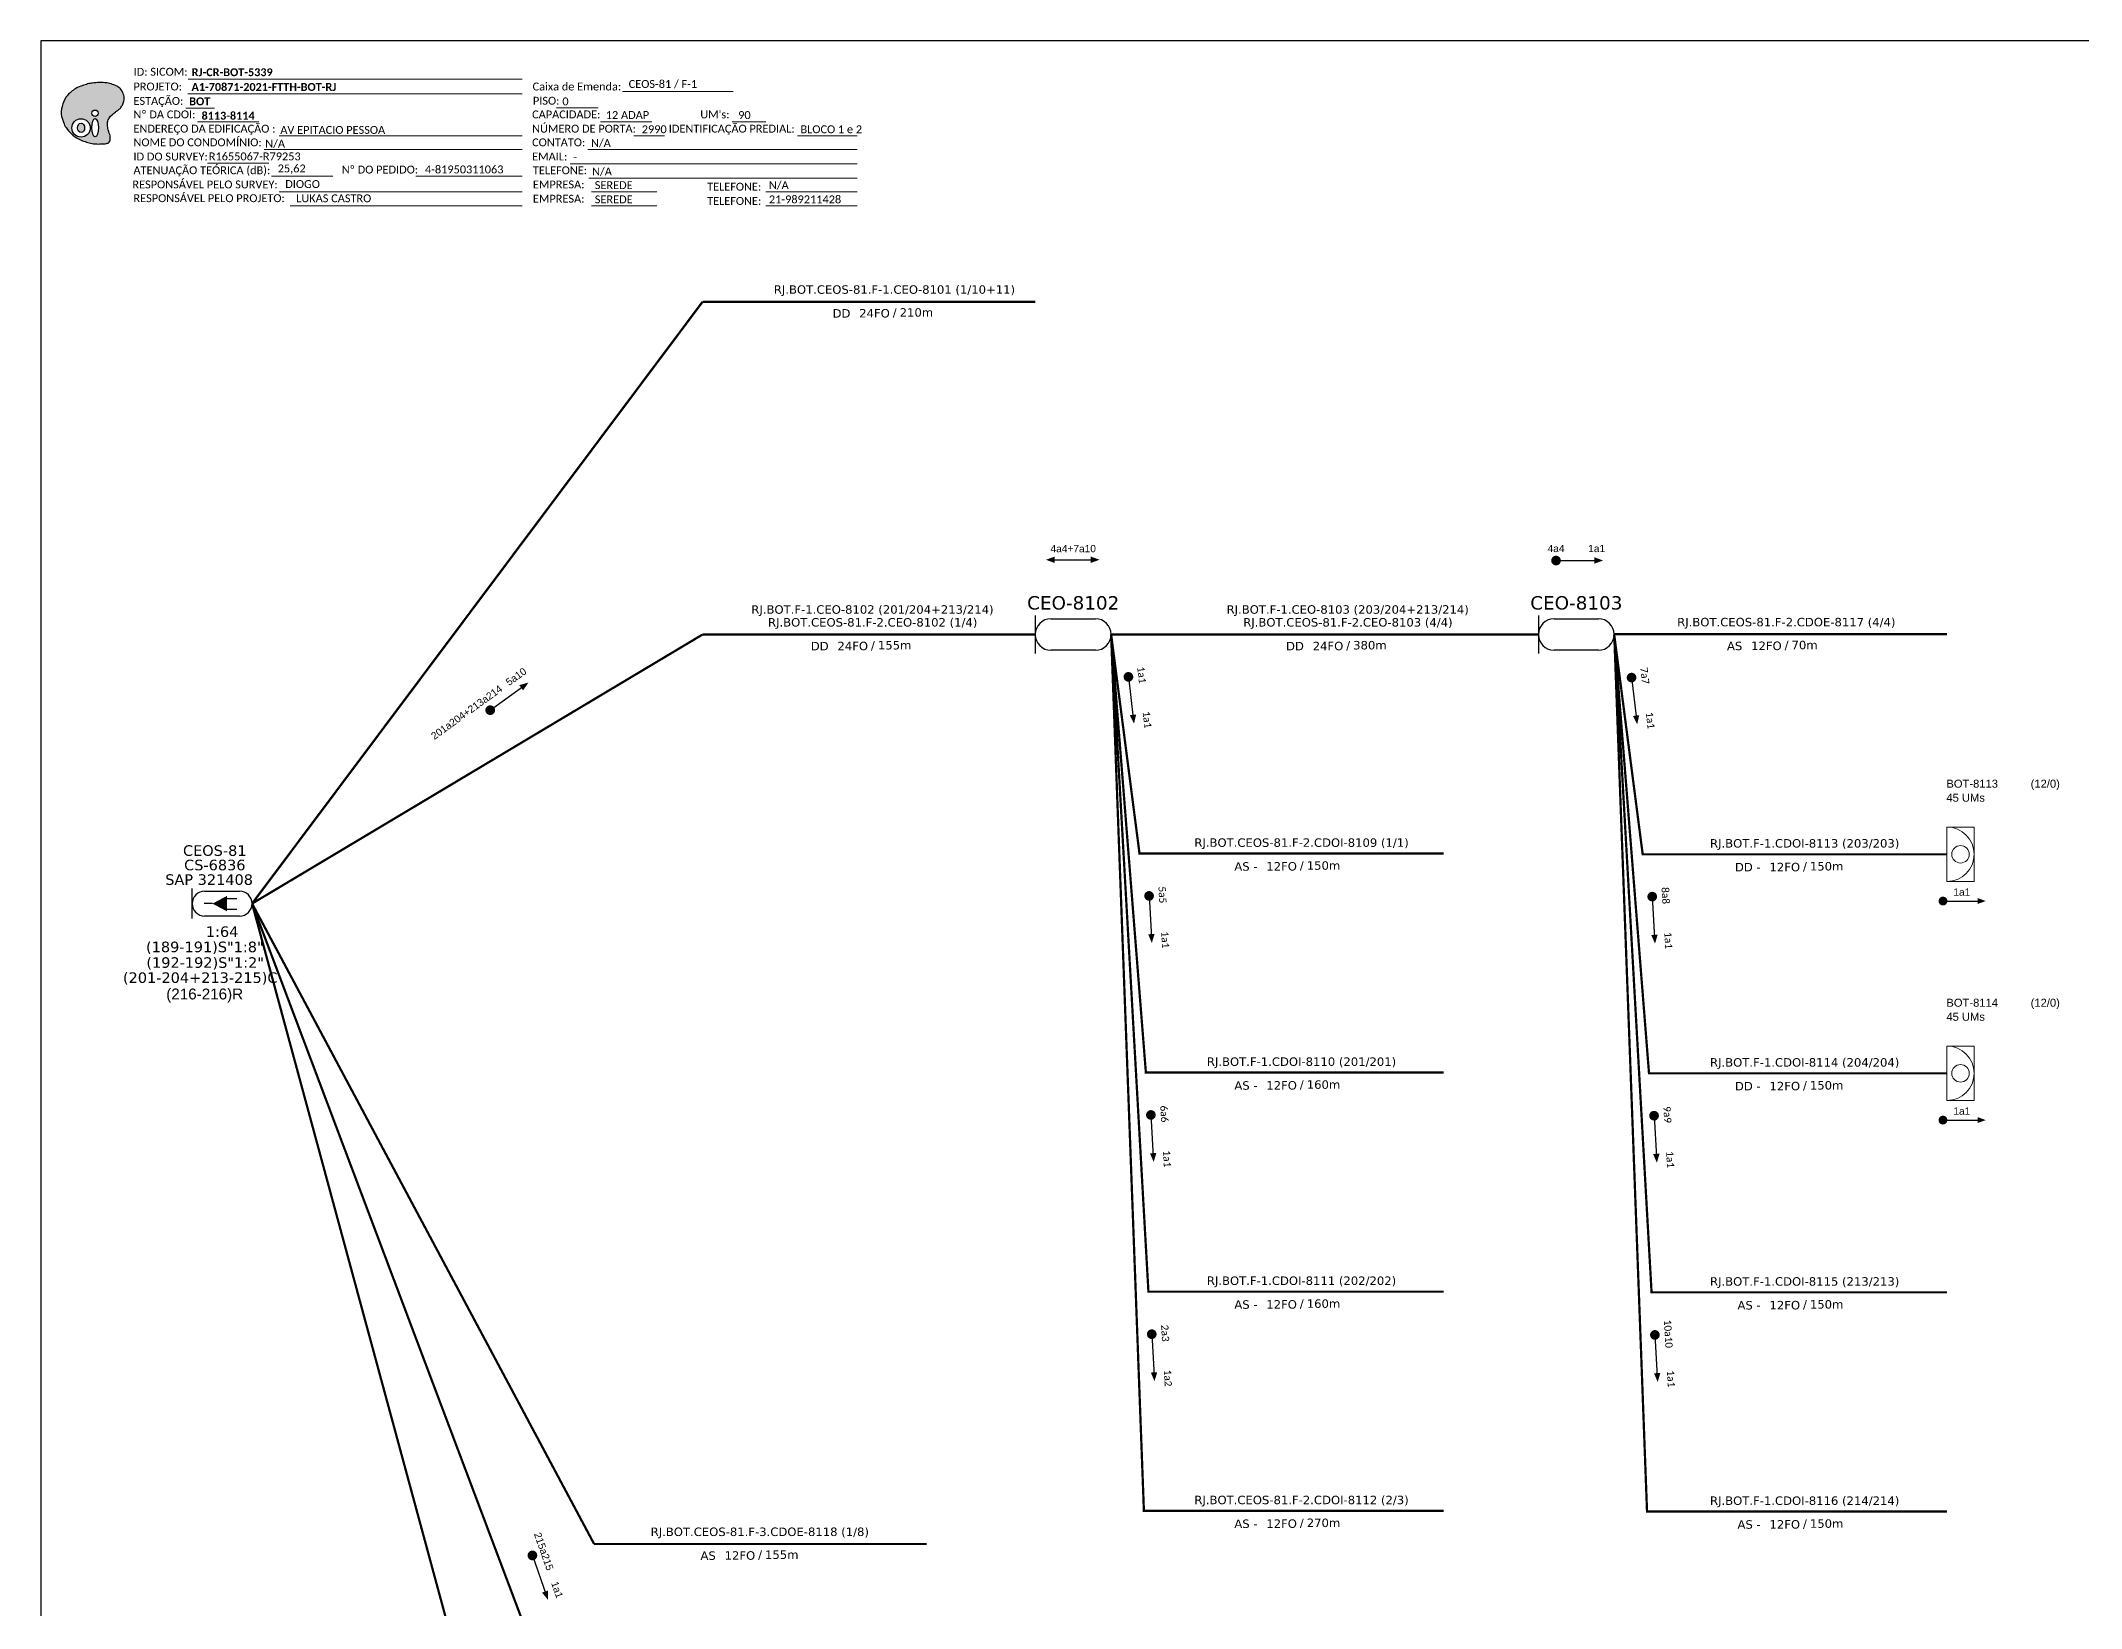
# Model space of a CAD drawing. Extents: x -89 to 1632, y 705 to 1299.
# Drawn here: x -89.3 to 374.7, y 942.5 to 1299 of the extents above; entities that cross this region are included whole.
import ezdxf
from ezdxf.enums import TextEntityAlignment as Align

# ---------------------------------------------------------------- set-up
doc = ezdxf.new("R2010")
doc.units = 0
for name, color, linetype, lineweight in [("20.0-LEGENDA DOS CDO'S", 1, 'Continuous', 0), ('20.1-CDO_INTERIOR', 1, 'Continuous', 0), ('40.1-ETIQUETAS', 1, 'Continuous', 20)]:
    doc.layers.add(name, color=color, linetype=linetype, lineweight=lineweight)
for name, color, linetype in [('20.4-CEOS', 1, 'Continuous'), ('20.5-CEO', 1, 'Continuous'), ('CAP a instalar', 1, 'Continuous'), ('SETA', 7, 'Continuous'), ('UNIFILAR', 7, 'Continuous')]:
    doc.layers.add(name, color=color, linetype=linetype)
doc.styles.add('ARIAL', font='arial.ttf')
doc.styles.add('siredit', font='verdana.ttf')
doc.styles.get("Standard").update_dxf_attribs({"font": 'arial.ttf'})
doc.styles.add('WMF-Calibri0', font='calibri.ttf')
doc.styles.add('WMF-Calibri1', font='calibrib.ttf')
doc.linetypes.add('FENCELINE1', pattern='A,0.25,-0.1,[133,ltypeshp.shx,S=0.1,R=0,X=-0.1,Y=0],-0.1,1', length=1.45)

# ---------------------------------------------------------------- blocks, each defined once
blk = doc.blocks.new('OI')
h = blk.add_hatch(color=40)
edge = h.paths.add_edge_path()
edge.add_spline(control_points=[(4.35, -0.67), (3.92, -0.99), (3.26, -1.5), (2.81, -2.59), (2.9, -3.5), (3.06, -4.27), (3.31, -4.85), (3.37, -5.39), (3.4, -5.88), (3.2, -6.4), (2.54, -6.61), (1.65, -6.63), (0.55, -6.67), (-0.56, -6.42), (-1.61, -6.14), (-2.77, -5.61), (-3.92, -4.77), (-4.89, -3.7), (-5.34, -2.65), (-5.6, -1.94), (-5.85, -0.96), (-5.71, 0.47), (-5.1, 2.02), (-4.14, 3.02), (-3.3, 3.61), (-2.37, 4.16), (-1.36, 4.44), (-0.56, 4.7), (0.79, 4.85), (2.24, 4.97), (3.79, 4.57), (4.67, 4.21), (5.44, 3.65), (5.76, 2.99), (6.03, 2.21), (6.01, 1.46), (5.72, 0.64), (5.31, 0.08), (4.88, -0.38), (4.51, -0.55), (4.35, -0.67)], knot_values=[0, 0, 0, 0, 1.60434, 2.417191, 3.427595, 4.282808, 4.776746, 5.304182, 5.888771, 6.258406, 6.858137, 7.79129, 8.986195, 10.124242, 11.187857, 12.242908, 13.953784, 15.414161, 16.515391, 17.349188, 17.675853, 19.552021, 21.515531, 22.568638, 23.63245, 24.621084, 25.782718, 26.745347, 27.142653, 29.870543, 31.004649, 31.921532, 32.709589, 33.801391, 34.042471, 35.192333, 35.971461, 36.628871, 37.254359, 37.836911, 37.836911, 37.836911, 37.836911], degree=3, periodic=0)
h.paths.add_polyline_path([(1.13, -0.87, -1), (-0.04, -0.87, -1)], flags=16)
edge = h.paths.add_edge_path(flags=16)
edge.add_ellipse((0.56, -3.59), major_axis=(-0.02, 1.71), ratio=0.361305, start_angle=0, end_angle=360)
h.paths.add_polyline_path([(-0.36, -3.62, -1), (-3.8, -3.62, -1)], flags=16)
edge = h.paths.add_edge_path(flags=0)
edge.add_ellipse((-2.08, -3.62), major_axis=(0, 0.885), ratio=0.758294, start_angle=0, end_angle=360)
at = {"color": 40}
for centre, radius in [((-2.08, -3.62), 1.72), ((0.54, -0.87), 0.587)]:
    blk.add_circle(centre, radius, dxfattribs=at)
blk.add_ellipse((-2.08, -3.62), major_axis=(0, 0.885), ratio=0.758294, start_param=-3.141592653589792, end_param=3.141592653589792, dxfattribs=at)
blk.add_ellipse((0.56, -3.59), major_axis=(-0.02, 1.71), ratio=0.361305, dxfattribs=at)
at = {"color": 40, "start_tangent": (-0.800898, -0.598801), "end_tangent": (-0.800898, -0.598801)}
blk.add_spline([(4.35, -0.67), (3.2, -1.78), (2.9, -2.54), (2.92, -3.55), (3.12, -4.38), (3.28, -4.85), (3.37, -5.37), (3.35, -5.95), (3.2, -6.29), (2.66, -6.55), (1.73, -6.63), (0.54, -6.62), (-0.58, -6.41), (-1.6, -6.11), (-2.56, -5.67), (-3.95, -4.67), (-4.89, -3.56), (-5.37, -2.56), (-5.64, -1.78), (-5.72, -1.46), (-5.63, 0.42), (-4.84, 2.22), (-4.13, 2.99), (-3.27, 3.62), (-2.4, 4.09), (-1.3, 4.47), (-0.37, 4.72), (0.02, 4.77), (2.75, 4.8), (3.85, 4.53), (4.69, 4.16), (5.31, 3.68), (5.85, 2.73), (5.93, 2.5), (5.94, 1.35), (5.67, 0.62), (5.29, 0.08), (4.84, -0.36), (4.35, -0.67)], degree=3, dxfattribs=at)
blk = doc.blocks.new('CARIMBO')
at = {"color": 7, "lineweight": 0}
for points in [[(35.66, -16.79), (111.64, -16.79)], [(134.48, -16.3), (159.61, -16.3)], [(35.15, -20.06), (41.7, -20.06)], [(37.81, -23.14), (51.75, -23.14)], [(119.43, -20.02), (128.92, -20.02)], [(129.48, -23.14), (141.1, -23.14)], [(159.42, -23.14), (167.09, -23.14)], [(56.38, -26.37), (111.64, -26.37)], [(137.07, -26.37), (144.01, -26.37)], [(174.24, -26.37), (187.8, -26.37)], [(52.97, -29.48), (111.64, -29.48)], [(126.6, -29.48), (187.83, -29.48)], [(40.13, -32.55), (54.07, -32.55)], [(54.67, -35.52), (68.61, -35.52)], [(122.56, -32.72), (187.83, -32.72)], [(126.84, -35.96), (187.83, -35.96)], [(56.38, -39.07), (111.64, -39.07)], [(127.45, -39.07), (142.25, -39.07)], [(167.06, -39.07), (187.83, -39.07)], [(58.87, -42.31), (111.64, -42.31)], [(127.45, -42.31), (142.25, -42.31)], [(167.06, -42.31), (187.83, -42.31)]]:
    blk.add_lwpolyline(points, dxfattribs=at)
at = {"color": 7, "xscale": 1.213923925163967, "yscale": 1.213923925163967, "zscale": 1.213923925163967, "rotation": 0.1532896023949059}
blk.add_blockref('OI', (13.86, -20.16), dxfattribs=at)
at = {"color": 7, "lineweight": 0, "style": 'WMF-Calibri0'}
for s, height, p in [('PROJETO:', 1.793, (23.26, -16.04)), ('ESTAÇÃO:', 1.793, (23.26, -19.32)), ('Caixa de Emenda:', 1.7927, (114.02, -16.04)), ('PISO:', 1.793, (114.09, -19.28)), ('Nº DA CDOI:', 1.7927, (23.26, -22.39)), ('CAPACIDADE:', 1.7927, (113.91, -22.39)), ("UM's:", 1.793, (152.15, -22.39)), ('ENDEREÇO DA EDIFICAÇÃO :', 1.7927, (23.26, -25.63)), ('NOME DO CONDOMÍNIO:', 1.7927, (23.26, -28.74)), ('CONTATO:', 1.793, (113.91, -28.74)), ('NÚMERO DE PORTA:', 1.7927, (113.91, -25.63)), ('IDENTIFICAÇÃO PREDIAL:', 1.7927, (144.99, -25.63)), ('ID DO SURVEY:', 1.7927, (23.26, -31.97)), ('EMAIL:', 1.793, (113.91, -31.97)), ('RESPONSÁVEL PELO SURVEY:', 1.7927, (23.02, -38.32)), ('ATENUAÇÃO TEÓRICA (dB):', 1.7927, (23.26, -35.09)), ('TELEFONE:', 1.793, (114.09, -35.09)), ('EMPRESA:', 1.793, (114.09, -38.32)), ('TELEFONE:', 1.793, (153.7, -38.83)), ('RESPONSÁVEL PELO PROJETO:', 1.7927, (23.26, -41.44)), ('EMPRESA:', 1.793, (114.09, -41.56)), ('TELEFONE:', 1.793, (153.7, -42.06))]:
    blk.add_text(s, height=height, dxfattribs=at).set_placement(p)
at = {"color": 7, "lineweight": 0, "flags": 8}
for tag, p, style in [('CEOS-XX', (135.87, -15.46), 'WMF-Calibri0'), ('EST', (35.94, -19.41), 'WMF-Calibri1'), ('PROJ', (36.46, -16.13), 'WMF-Calibri1'), ('PISO_PTR', (120.78, -19.42), 'WMF-Calibri0'), ('CAPAC.', (130.66, -22.52), 'WMF-Calibri0'), ("UC'S", (160.78, -22.54), 'WMF-Calibri0'), ('NOME_DO_COND.', (53.23, -29.02), 'WMF-Calibri0'), ('LOGRADOURO', (56.65, -25.91), 'WMF-Calibri0'), ('NOME_DO_CONTATO', (127.3, -28.89), 'WMF-Calibri0'), ('N°', (138.85, -25.77), 'WMF-Calibri0'), ('N°PREDIO', (174.94, -25.77), 'WMF-Calibri0'), ('_ID_', (40.39, -31.94), 'WMF-Calibri0'), ('EMAIL', (123.26, -32.12), 'WMF-Calibri0'), ('O_POTEN', (56.06, -34.68), 'WMF-Calibri0'), ('RES_SURVEY', (57.78, -38.23), 'WMF-Calibri0'), ('TELEFONE', (127.55, -35.36), 'WMF-Calibri0'), ('EMP_RESP_SURVEY', (128.16, -38.47), 'WMF-Calibri0'), ('CONT_RESP_SURVEY', (167.76, -38.47), 'WMF-Calibri0'), ('RES_PROJ', (60.27, -41.47), 'WMF-Calibri0'), ('EMP_RESP_PROJ', (128.16, -41.71), 'WMF-Calibri0'), ('CONT_RESP_PROJ', (167.76, -41.71), 'WMF-Calibri0')]:
    blk.add_attdef(tag, p, '', height=1.79, dxfattribs=dict(at, style=style))
at = {"color": 7, "lineweight": 0, "style": 'WMF-Calibri1', "flags": 8}
blk.add_attdef("N° CDO'S", text='', height=1.79, dxfattribs=at).set_placement((44.78, -22.68), align=Align.CENTER)
blk = doc.blocks.new('CEOS_RP_CT_DRT')
at = {"layer": '20.4-CEOS', "color": 0}
for p, q in [((-4.54, 1.19), (-1.19, 1.19)), ((-1.19, -1.19), (-4.54, -1.19))]:
    blk.add_line(p, q, dxfattribs=at)
for points in [[(-5.73, -1.43), (-5.73, 1.44)], [(-3.79, 0), (-4.59, 0)], [(-2.47, 0.48), (-1.45, 0.48)], [(-2.47, -0.52), (-1.45, -0.52)]]:
    blk.add_lwpolyline(points, dxfattribs=at)
blk.add_lwpolyline([(-3.79, 0, 0, 1.47, 0), (-2.41, 0, 1.47, 1.47, 0)], format="xyseb", dxfattribs=at)
for centre, start, end in [((-4.54, 0), 90, 270), ((-1.19, 0), 270, 90)]:
    blk.add_arc(centre, 1.19, start, end, dxfattribs=at)
at = {"layer": '20.4-CEOS', "color": 7, "style": 'siredit'}
for tag, p in [('Nº_DA_CEOS', (-2.86, 5.6)), ('LOCAL', (-2.86, 4.24)), ('SAP', (-2.86, 2.78)), ('RACIO_SPLITAGEM', (-2.86, -1.88)), ('FIBRAS_SPLITTER', (-2.86, -3.58)), ('FIBRAS_TOP_C', (-2.86, -5.08)), ('RESERVA_FINAIS', (-2.86, -6.39))]:
    blk.add_attdef(tag, text='', height=1.01, dxfattribs=at).set_placement(p, align=Align.TOP_CENTER)
blk = doc.blocks.new('ETIQUETA_RS5F')
at = {"layer": '40.1-ETIQUETAS', "color": 0, "style": 'siredit'}
blk.add_text('/', height=1.5, dxfattribs=at).set_placement((1.58, -1.95), align=Align.MIDDLE_RIGHT)
for tag, p in [('ETIQUETA_R_PRIMARIA', (1.21, 4.1)), ('ETIQUETA_R_SECUNDARIA', (1.21, 2.1)), ('F_ATIVAS/F_MORTAS', (1.14, -4.24))]:
    blk.add_attdef(tag, text='', height=1.5, dxfattribs=at).set_placement(p, align=Align.MIDDLE_CENTER)
for tag, p in [('TIPO_CABO', (-6.58, -2.12)), ('CAP_CABO', (0.4, -2.09))]:
    blk.add_attdef(tag, text='', height=1.5, dxfattribs=at).set_placement(p, align=Align.MIDDLE_RIGHT)
blk.add_attdef('METROS', text='', height=1.5, dxfattribs=at).set_placement((2.14, -1.95), align=Align.MIDDLE_LEFT)
for tag, p in [('FUSÃO_1', (0.85, -8.39)), ('FUSÃO_2', (0.85, -10.6)), ('FUSÃO_3', (0.85, -12.93)), ('FUSÃO_4', (0.85, -15.14)), ('FUSÃO_5', (0.85, -17.16))]:
    blk.add_attdef(tag, text='', height=1.5, dxfattribs=at).set_placement(p, align=Align.CENTER)
blk = doc.blocks.new('CDOI_INT')
at = {"layer": '20.1-CDO_INTERIOR', "color": 0, "lineweight": 18}
blk.add_lwpolyline([(4.25, -4.25), (4.25, 4.25), (0, 4.25), (0, -4.25)], close=True, dxfattribs=at)
blk.add_circle((2.12, 0), 1.36, dxfattribs=at)
blk.add_arc((0, 0), 4.25, 270, 90, dxfattribs=at)
at = {"layer": "20.0-LEGENDA DOS CDO'S", "color": 0, "style": 'ARIAL'}
for tag, p in [('CDO_N', (-0.08, 10.38)), ('SURVEY', (-0.08, 8.2)), ('SPLITER_1', (21.18, 10.38)), ('SPLITER_2', (21.19, 8.68)), ('SAP', (-0.08, 6.23)), ('1:XX', (5.94, -2.22)), ('UMS', (5.94, -4.24))]:
    blk.add_attdef(tag, p, '', height=1.36, dxfattribs=at)
blk.add_attdef('FIBRAS_UTILIZADAS', text='', height=1.36, dxfattribs=at).set_placement((15.34, 10.38), align=Align.CENTER)
blk = doc.blocks.new('SAN')
at = {"layer": 'SETA'}
blk.add_lwpolyline([(-2.58, 0), (6.02, 0)], dxfattribs=at)
for points in [[(-2.1, -0.66), (-3.93, 0), (-2.1, 0.67)], [(5.33, 0.68), (7.16, 0.01), (5.33, -0.65)]]:
    blk.add_solid(points, dxfattribs=at)

msp = doc.modelspace()

# ---------------------------------------------------------------- linework, layer by layer
msp.add_lwpolyline([(-89.32, 705.02), (749.25, 705.02), (749.25, 1299.02), (-89.32, 1299.02), (-89.32, 705.02)])
at = {"color": 7, "lineweight": 0}
for points in [[(-55.82, 1290.33), (20.16, 1290.33)], [(-4.01, 1268.26), (20.14, 1268.26)]]:
    msp.add_lwpolyline(points, dxfattribs=at)
for points, const_width in [([(254.69, 1180.81, 1), (255.79, 1180.81, 1)], 1.1), ([(157.93, 1154.9, 1), (158.06, 1153.81, 1)], 1.1), ([(272.34, 1154.73, 1), (272.47, 1153.64, 1)], 1.1), ([(12.43, 1146.46, 1), (13.32, 1147.1, 1)], 1.1), ([(162.67, 1105.08, 1), (162.73, 1103.99, 1)], 1.1), ([(277.08, 1104.92, 1), (277.14, 1103.82, 1)], 1.1), ([(342.72, 1103.36, 1), (343.72, 1103.36, 1)], 1), ([(342.72, 1103.36, 1), (343.72, 1103.36, 1)], 1), ([(163.08, 1055.26, 1), (163.14, 1054.17, 1)], 1.1), ([(277.49, 1055.1, 1), (277.56, 1054, 1)], 1.1), ([(342.72, 1053.54, 1), (343.72, 1053.54, 1)], 1), ([(342.72, 1053.54, 1), (343.72, 1053.54, 1)], 1), ([(163.27, 1005.4, 1), (163.34, 1004.3, 1)], 1.1), ([(277.69, 1005.23, 1), (277.75, 1004.14, 1)], 1.1), ([(22.29, 955.05, 1), (22.65, 954.01, 1)], 1.1)]:
    msp.add_lwpolyline(points, format="xyb", close=True, dxfattribs=dict(const_width=const_width))
at = {"layer": '20.5-CEO', "color": 7}
for p, q in [((140.41, 1167.58), (150.48, 1167.58)), ((150.48, 1160.4), (140.41, 1160.4))]:
    msp.add_line(p, q, dxfattribs=at)
at = {"layer": '20.5-CEO', "color": 5}
for p, q in [((254.81, 1167.58), (264.88, 1167.58)), ((264.88, 1160.4), (254.81, 1160.4))]:
    msp.add_line(p, q, dxfattribs=at)
at = {"layer": '20.5-CEO', "color": 7}
msp.add_lwpolyline([(136.82, 1168.32), (136.82, 1159.66)], dxfattribs=at)
at = {"layer": '20.5-CEO', "color": 5}
msp.add_lwpolyline([(251.22, 1168.32), (251.22, 1159.66)], dxfattribs=at)
at = {"layer": '20.5-CEO', "color": 7}
for centre, start, end in [((140.41, 1163.99), 90, 270), ((150.48, 1163.99), 270, 90)]:
    msp.add_arc(centre, 3.59, start, end, dxfattribs=at)
at = {"layer": '20.5-CEO', "color": 5}
for centre, start, end in [((254.81, 1163.99), 90, 270), ((264.88, 1163.99), 270, 90)]:
    msp.add_arc(centre, 3.59, start, end, dxfattribs=at)
at = {"layer": 'CAP a instalar', "color": 7, "linetype": 'FENCELINE1', "ltscale": 7, "const_width": 0.513}
for points in [[(61.17, 1239.67), (-41.27, 1102.79)], [(136.82, 1239.67), (61.17, 1239.67)], [(61.17, 1163.99), (-41.27, 1102.79)], [(136.82, 1163.99), (61.17, 1163.99)], [(229.71, 1014.53), (162.55, 1014.53), (154.06, 1164.05)], [(229.71, 1114.17), (160.52, 1114.17), (154.07, 1163.99)], [(229.71, 1064.35), (161.97, 1064.35), (154.07, 1163.99)], [(251.22, 1163.99), (154.07, 1163.99)], [(229.71, 964.67), (161.52, 964.67), (154.07, 1163.96)], [(344.11, 1164.04), (268.47, 1164.04), (268.47, 1164.04)], [(344.12, 1014.37), (276.96, 1014.37), (268.48, 1163.89)], [(344.12, 964.5), (275.93, 964.5), (268.48, 1163.8)], [(36.5, 957.14), (-41.27, 1102.79)], [(36.5, 896.42), (-41.27, 1102.79)], [(36.5, 815.96), (-41.27, 1102.79)], [(112.15, 957.14), (36.5, 957.14)]]:
    msp.add_lwpolyline(points, dxfattribs=at)
at = {"layer": 'CAP a instalar', "color": 1, "ltscale": 7, "const_width": 0.513}
for points in [[(344.12, 1114), (274.94, 1114), (268.48, 1163.82)], [(344.12, 1064.19), (276.38, 1064.19), (268.48, 1163.82)]]:
    msp.add_lwpolyline(points, dxfattribs=at)
at = {"layer": 'SETA'}
for points in [[(255.24, 1180.81), (264.7, 1180.81)], [(12.88, 1146.78), (20.55, 1152.31)], [(157.99, 1154.35), (159.11, 1144.96)], [(272.41, 1154.18), (273.52, 1144.79)], [(162.7, 1104.54), (163.24, 1095.09)], [(277.11, 1104.37), (277.65, 1094.93)], [(343.22, 1103.36), (351.81, 1103.36)], [(343.22, 1103.36), (351.81, 1103.36)], [(163.11, 1054.72), (163.66, 1045.27)], [(277.52, 1054.55), (278.07, 1045.11)], [(343.22, 1053.54), (351.81, 1053.54)], [(343.22, 1053.54), (351.81, 1053.54)], [(163.31, 1004.85), (163.85, 995.41)], [(277.72, 1004.68), (278.26, 995.24)], [(22.47, 954.53), (25.59, 945.6)]]:
    msp.add_lwpolyline(points, dxfattribs=at)
for points in [[(263.94, 1181.56), (265.95, 1180.83), (263.94, 1180.09)], [(19.49, 1152.47), (21.56, 1153.06), (20.35, 1151.28)], [(159.76, 1145.8), (159.27, 1143.71), (158.31, 1145.63)], [(274.17, 1145.64), (273.68, 1143.55), (272.72, 1145.46)], [(351.12, 1104.04), (352.95, 1103.37), (351.12, 1102.71)], [(351.12, 1104.04), (352.95, 1103.37), (351.12, 1102.71)], [(163.95, 1095.89), (163.33, 1093.84), (162.48, 1095.81)], [(278.36, 1095.73), (277.74, 1093.67), (276.89, 1095.64)], [(351.12, 1054.22), (352.95, 1053.55), (351.12, 1052.89)], [(351.12, 1054.22), (352.95, 1053.55), (351.12, 1052.89)], [(164.36, 1046.08), (163.74, 1044.02), (162.9, 1045.99)], [(278.77, 1045.91), (278.16, 1043.85), (277.31, 1045.82)], [(164.55, 996.21), (163.94, 994.16), (163.09, 996.13)], [(278.97, 996.04), (278.35, 993.99), (277.5, 995.96)], [(26.05, 946.56), (26.02, 944.42), (24.66, 946.08)]]:
    msp.add_solid(points, dxfattribs=at)

# ---------------------------------------------------------------- block references
ref = msp.add_blockref('CARIMBO', (-91.51, 1303.77))
ref.add_attrib('PROJ', 'A1-70871-2021-FTTH-BOT-RJ', (-55.05, 1287.63), dxfattribs={"color": 7, "lineweight": 0, "height": 1.7927, "style": 'WMF-Calibri1'})
ref.add_attrib('EST', 'BOT', (-55.57, 1284.35), dxfattribs={"color": 7, "lineweight": 0, "height": 1.793, "style": 'WMF-Calibri1'})
ref.add_attrib("N° CDO'S", '8113-8114', dxfattribs={"color": 7, "lineweight": 0, "height": 1.793, "style": 'WMF-Calibri1'}).set_placement((-46.73, 1281.09), align=Align.CENTER)
ref.add_attrib('LOGRADOURO', 'AV EPITACIO PESSOA', (-34.86, 1277.86), dxfattribs={"color": 7, "lineweight": 0, "height": 1.7927, "style": 'WMF-Calibri0'})
ref.add_attrib('NOME_DO_COND.', 'N/A', (-38.28, 1274.74), dxfattribs={"color": 7, "lineweight": 0, "height": 1.793, "style": 'WMF-Calibri0'})
ref.add_attrib('_ID_', 'R1655067-R79253', (-51.11, 1271.83), dxfattribs={"color": 7, "lineweight": 0, "height": 1.7927, "style": 'WMF-Calibri0'})
ref.add_attrib('O_POTEN', '25,62', (-35.45, 1269.09), dxfattribs={"color": 7, "lineweight": 0, "height": 1.793, "style": 'WMF-Calibri0'})
ref.add_attrib('RES_SURVEY', 'DIOGO', (-33.73, 1265.54), dxfattribs={"color": 7, "lineweight": 0, "height": 1.793, "style": 'WMF-Calibri0'})
ref.add_attrib('RES_PROJ', 'LUKAS CASTRO', (-31.24, 1262.3), dxfattribs={"color": 7, "lineweight": 0, "height": 1.7927, "style": 'WMF-Calibri0'})
ref.add_attrib('CEOS-XX', 'CEOS-81 / F-1', (44.36, 1288.31), dxfattribs={"color": 7, "lineweight": 0, "height": 1.7927, "style": 'WMF-Calibri0'})
ref.add_attrib('CAPAC.', '12 ADAP', (39.15, 1281.25), dxfattribs={"color": 7, "lineweight": 0, "height": 1.793, "style": 'WMF-Calibri0'})
ref.add_attrib("UC'S", '90', (69.27, 1281.23), dxfattribs={"color": 7, "lineweight": 0, "height": 1.793, "style": 'WMF-Calibri0'})
ref.add_attrib('PISO_PTR', '0', (29.28, 1284.34), dxfattribs={"color": 7, "lineweight": 0, "height": 1.79, "style": 'WMF-Calibri0'})
ref.add_attrib('N°', '2990', (47.34, 1278), dxfattribs={"color": 7, "lineweight": 0, "height": 1.793, "style": 'WMF-Calibri0'})
ref.add_attrib('N°PREDIO', 'BLOCO 1 e 2', (83.43, 1278), dxfattribs={"color": 7, "lineweight": 0, "height": 1.7927, "style": 'WMF-Calibri0'})
ref.add_attrib('NOME_DO_CONTATO', 'N/A', (35.79, 1274.88), dxfattribs={"color": 7, "lineweight": 0, "height": 1.793, "style": 'WMF-Calibri0'})
ref.add_attrib('EMAIL', '-', (31.75, 1271.65), dxfattribs={"color": 7, "lineweight": 0, "height": 1.79, "style": 'WMF-Calibri0'})
ref.add_attrib('TELEFONE', 'N/A', (36.04, 1268.41), dxfattribs={"color": 7, "lineweight": 0, "height": 1.793, "style": 'WMF-Calibri0'})
ref.add_attrib('EMP_RESP_SURVEY', 'SEREDE', (36.65, 1265.3), dxfattribs={"color": 7, "lineweight": 0, "height": 1.793, "style": 'WMF-Calibri0'})
ref.add_attrib('EMP_RESP_PROJ', 'SEREDE', (36.65, 1262.06), dxfattribs={"color": 7, "lineweight": 0, "height": 1.793, "style": 'WMF-Calibri0'})
ref.add_attrib('CONT_RESP_SURVEY', 'N/A', (76.25, 1265.3), dxfattribs={"color": 7, "lineweight": 0, "height": 1.793, "style": 'WMF-Calibri0'})
ref.add_attrib('CONT_RESP_PROJ', '21-989211428', (76.25, 1262.06), dxfattribs={"color": 7, "lineweight": 0, "height": 1.7927, "style": 'WMF-Calibri0'})
at = {"layer": '20.1-CDO_INTERIOR', "color": 1, "ltscale": 11}
ref = msp.add_blockref('CDOI_INT', (344.12, 1114), dxfattribs=dict(at, xscale=1.458499505982035, yscale=1.458499505982035, zscale=1.458499505982035))
ref.add_attrib('CDO_N', 'BOT-8113', (344, 1129.15), dxfattribs={"layer": "20.0-LEGENDA DOS CDO'S", "color": 0, "height": 1.82, "style": 'ARIAL'})
ref.add_attrib('FIBRAS_UTILIZADAS', '(12/0)', dxfattribs={"layer": "20.0-LEGENDA DOS CDO'S", "color": 0, "height": 1.82, "style": 'ARIAL'}).set_placement((366.49, 1129.15), align=Align.CENTER)
ref.add_attrib('SURVEY', '45 UMs', (344, 1125.96), dxfattribs={"layer": "20.0-LEGENDA DOS CDO'S", "color": 0, "height": 1.82, "style": 'ARIAL'})
ref = msp.add_blockref('CDOI_INT', (344.12, 1064.19), dxfattribs=dict(at, xscale=1.458499505982035, yscale=1.458499505982035, zscale=1.458499505982035))
ref.add_attrib('CDO_N', 'BOT-8114', (344, 1079.33), dxfattribs={"layer": "20.0-LEGENDA DOS CDO'S", "color": 0, "height": 1.82, "style": 'ARIAL'})
ref.add_attrib('FIBRAS_UTILIZADAS', '(12/0)', dxfattribs={"layer": "20.0-LEGENDA DOS CDO'S", "color": 0, "height": 1.82, "style": 'ARIAL'}).set_placement((366.49, 1079.33), align=Align.CENTER)
ref.add_attrib('SURVEY', '45 UMs', (344, 1076.14), dxfattribs={"layer": "20.0-LEGENDA DOS CDO'S", "color": 0, "height": 1.82, "style": 'ARIAL'})
at = {"layer": '20.4-CEOS', "color": 7}
ref = msp.add_blockref('CEOS_RP_CT_DRT', (-41.27, 1102.78), dxfattribs=dict(at, xscale=2.37783237695694, yscale=2.37783237695694, zscale=2.37783237695694))
ref.add_attrib('Nº_DA_CEOS', 'CEOS-81', dxfattribs={"color": 7, "height": 2.401, "style": 'siredit'}).set_placement((-49.76, 1116.05), align=Align.TOP_CENTER)
ref.add_attrib('LOCAL', 'CS-6836', dxfattribs={"color": 7, "height": 2.401, "style": 'siredit'}).set_placement((-49.75, 1112.77), align=Align.TOP_CENTER)
ref.add_attrib('SAP', 'SAP 321408', dxfattribs={"color": 7, "height": 2.401, "style": 'siredit'}).set_placement((-51.05, 1109.45), align=Align.TOP_CENTER)
ref.add_attrib('RACIO_SPLITAGEM', '1:64', dxfattribs={"color": 7, "height": 2.401, "style": 'siredit'}).set_placement((-48.08, 1097.61), align=Align.TOP_CENTER)
ref.add_attrib('FIBRAS_SPLITTER', '(189-191)S"1:8"', dxfattribs={"color": 7, "height": 2.4008, "style": 'siredit'}).set_placement((-52.02, 1094.14), align=Align.TOP_CENTER)
ref.add_attrib('FIBRAS_TOP_C', '(192-192)S"1:2"', dxfattribs={"color": 7, "height": 2.4008, "style": 'siredit'}).set_placement((-51.94, 1090.58), align=Align.TOP_CENTER)
ref.add_attrib('RESERVA_FINAIS', '(201-204+213-215)C', dxfattribs={"color": 7, "height": 2.4008, "style": 'siredit'}).set_placement((-53.07, 1087.15), align=Align.TOP_CENTER)
at = {"layer": '40.1-ETIQUETAS', "color": 7}
ref = msp.add_blockref('ETIQUETA_RS5F', (103.27, 1239.75), dxfattribs=dict(at, xscale=1.283039983498747, yscale=1.283039983498747, zscale=1.283039983498747))
ref.add_attrib('ETIQUETA_R_SECUNDARIA', 'RJ.BOT.CEOS-81.F-1.CEO-8101 (1/10+11)', dxfattribs={"color": 0, "height": 1.9246, "style": 'siredit'}).set_placement((104.79, 1242.45), align=Align.MIDDLE_CENTER)
ref.add_attrib('TIPO_CABO', 'DD', dxfattribs={"color": 0, "height": 1.925, "style": 'siredit'}).set_placement((94.79, 1237.03), align=Align.MIDDLE_RIGHT)
ref.add_attrib('CAP_CABO', '24FO', dxfattribs={"color": 0, "height": 1.925, "style": 'siredit'}).set_placement((103.74, 1237.06), align=Align.MIDDLE_RIGHT)
ref.add_attrib('METROS', '210m', dxfattribs={"color": 0, "height": 1.925, "style": 'siredit'}).set_placement((105.98, 1237.24), align=Align.MIDDLE_LEFT)
ref = msp.add_blockref('ETIQUETA_RS5F', (98.32, 1164.06), dxfattribs=dict(at, xscale=1.283039983498747, yscale=1.283039983498747, zscale=1.283039983498747))
ref.add_attrib('ETIQUETA_R_PRIMARIA', 'RJ.BOT.F-1.CEO-8102 (201/204+213/214)', dxfattribs={"color": 0, "height": 1.9246, "style": 'siredit'}).set_placement((99.79, 1169.68), align=Align.MIDDLE_CENTER)
ref.add_attrib('ETIQUETA_R_SECUNDARIA', 'RJ.BOT.CEOS-81.F-2.CEO-8102 (1/4)', dxfattribs={"color": 0, "height": 1.9246, "style": 'siredit'}).set_placement((99.84, 1166.76), align=Align.MIDDLE_CENTER)
ref.add_attrib('TIPO_CABO', 'DD', dxfattribs={"color": 0, "height": 1.925, "style": 'siredit'}).set_placement((89.83, 1161.35), align=Align.MIDDLE_RIGHT)
ref.add_attrib('CAP_CABO', '24FO', dxfattribs={"color": 0, "height": 1.925, "style": 'siredit'}).set_placement((98.79, 1161.38), align=Align.MIDDLE_RIGHT)
ref.add_attrib('METROS', '155m', dxfattribs={"color": 0, "height": 1.925, "style": 'siredit'}).set_placement((101.03, 1161.56), align=Align.MIDDLE_LEFT)
ref = msp.add_blockref('ETIQUETA_RS5F', (206.39, 1164.06), dxfattribs=dict(at, xscale=1.283039983498747, yscale=1.283039983498747, zscale=1.283039983498747))
ref.add_attrib('ETIQUETA_R_PRIMARIA', 'RJ.BOT.F-1.CEO-8103 (203/204+213/214)', dxfattribs={"color": 0, "height": 1.9246, "style": 'siredit'}).set_placement((207.86, 1169.68), align=Align.MIDDLE_CENTER)
ref.add_attrib('ETIQUETA_R_SECUNDARIA', 'RJ.BOT.CEOS-81.F-2.CEO-8103 (4/4)', dxfattribs={"color": 0, "height": 1.9246, "style": 'siredit'}).set_placement((207.91, 1166.76), align=Align.MIDDLE_CENTER)
ref.add_attrib('TIPO_CABO', 'DD', dxfattribs={"color": 0, "height": 1.925, "style": 'siredit'}).set_placement((197.9, 1161.35), align=Align.MIDDLE_RIGHT)
ref.add_attrib('CAP_CABO', '24FO', dxfattribs={"color": 0, "height": 1.925, "style": 'siredit'}).set_placement((206.86, 1161.38), align=Align.MIDDLE_RIGHT)
ref.add_attrib('METROS', '380m', dxfattribs={"color": 0, "height": 1.925, "style": 'siredit'}).set_placement((209.1, 1161.56), align=Align.MIDDLE_LEFT)
ref = msp.add_blockref('ETIQUETA_RS5F', (306.08, 1164.11), dxfattribs=dict(at, xscale=1.283039983498747, yscale=1.283039983498747, zscale=1.283039983498747))
ref.add_attrib('ETIQUETA_R_SECUNDARIA', 'RJ.BOT.CEOS-81.F-2.CDOE-8117 (4/4)', dxfattribs={"color": 0, "height": 1.9246, "style": 'siredit'}).set_placement((307.6, 1166.81), align=Align.MIDDLE_CENTER)
ref.add_attrib('TIPO_CABO', 'AS', dxfattribs={"color": 0, "height": 1.925, "style": 'siredit'}).set_placement((297.59, 1161.39), align=Align.MIDDLE_RIGHT)
ref.add_attrib('CAP_CABO', '12FO', dxfattribs={"color": 0, "height": 1.925, "style": 'siredit'}).set_placement((306.55, 1161.42), align=Align.MIDDLE_RIGHT)
ref.add_attrib('METROS', '70m', dxfattribs={"color": 0, "height": 1.925, "style": 'siredit'}).set_placement((308.79, 1161.6), align=Align.MIDDLE_LEFT)
ref = msp.add_blockref('ETIQUETA_RS5F', (195.84, 1113.96), dxfattribs=dict(at, xscale=1.283039983498747, yscale=1.283039983498747, zscale=1.283039983498747))
ref.add_attrib('ETIQUETA_R_SECUNDARIA', 'RJ.BOT.CEOS-81.F-2.CDOI-8109 (1/1)', dxfattribs={"color": 0, "height": 1.9246, "style": 'siredit'}).set_placement((197.36, 1116.66), align=Align.MIDDLE_CENTER)
ref.add_attrib('TIPO_CABO', 'AS -', dxfattribs={"color": 0, "height": 1.925, "style": 'siredit'}).set_placement((187.36, 1111.24), align=Align.MIDDLE_RIGHT)
ref.add_attrib('CAP_CABO', '12FO', dxfattribs={"color": 0, "height": 1.925, "style": 'siredit'}).set_placement((196.31, 1111.27), align=Align.MIDDLE_RIGHT)
ref.add_attrib('METROS', '150m', dxfattribs={"color": 0, "height": 1.925, "style": 'siredit'}).set_placement((198.55, 1111.45), align=Align.MIDDLE_LEFT)
at = {"layer": '40.1-ETIQUETAS', "color": 1}
ref = msp.add_blockref('ETIQUETA_RS5F', (310.26, 1113.79), dxfattribs=dict(at, xscale=1.283039983498747, yscale=1.283039983498747, zscale=1.283039983498747))
ref.add_attrib('ETIQUETA_R_SECUNDARIA', 'RJ.BOT.F-1.CDOI-8113 (203/203)', dxfattribs={"color": 0, "height": 1.9246, "style": 'siredit'}).set_placement((311.77, 1116.49), align=Align.MIDDLE_CENTER)
ref.add_attrib('TIPO_CABO', 'DD -', dxfattribs={"color": 0, "height": 1.925, "style": 'siredit'}).set_placement((301.77, 1111.08), align=Align.MIDDLE_RIGHT)
ref.add_attrib('CAP_CABO', '12FO', dxfattribs={"color": 0, "height": 1.925, "style": 'siredit'}).set_placement((310.73, 1111.1), align=Align.MIDDLE_RIGHT)
ref.add_attrib('METROS', '150m', dxfattribs={"color": 0, "height": 1.925, "style": 'siredit'}).set_placement((312.96, 1111.28), align=Align.MIDDLE_LEFT)
at = {"layer": '40.1-ETIQUETAS', "color": 7}
ref = msp.add_blockref('ETIQUETA_RS5F', (195.84, 1064.14), dxfattribs=dict(at, xscale=1.283039983498747, yscale=1.283039983498747, zscale=1.283039983498747))
ref.add_attrib('ETIQUETA_R_SECUNDARIA', 'RJ.BOT.F-1.CDOI-8110 (201/201)', dxfattribs={"color": 0, "height": 1.9246, "style": 'siredit'}).set_placement((197.36, 1066.84), align=Align.MIDDLE_CENTER)
ref.add_attrib('TIPO_CABO', 'AS -', dxfattribs={"color": 0, "height": 1.925, "style": 'siredit'}).set_placement((187.36, 1061.42), align=Align.MIDDLE_RIGHT)
ref.add_attrib('CAP_CABO', '12FO', dxfattribs={"color": 0, "height": 1.925, "style": 'siredit'}).set_placement((196.31, 1061.45), align=Align.MIDDLE_RIGHT)
ref.add_attrib('METROS', '160m', dxfattribs={"color": 0, "height": 1.925, "style": 'siredit'}).set_placement((198.55, 1061.63), align=Align.MIDDLE_LEFT)
at = {"layer": '40.1-ETIQUETAS', "color": 1}
ref = msp.add_blockref('ETIQUETA_RS5F', (310.26, 1063.97), dxfattribs=dict(at, xscale=1.283039983498747, yscale=1.283039983498747, zscale=1.283039983498747))
ref.add_attrib('ETIQUETA_R_SECUNDARIA', 'RJ.BOT.F-1.CDOI-8114 (204/204)', dxfattribs={"color": 0, "height": 1.9246, "style": 'siredit'}).set_placement((311.77, 1066.67), align=Align.MIDDLE_CENTER)
ref.add_attrib('TIPO_CABO', 'DD -', dxfattribs={"color": 0, "height": 1.925, "style": 'siredit'}).set_placement((301.77, 1061.26), align=Align.MIDDLE_RIGHT)
ref.add_attrib('CAP_CABO', '12FO', dxfattribs={"color": 0, "height": 1.925, "style": 'siredit'}).set_placement((310.73, 1061.28), align=Align.MIDDLE_RIGHT)
ref.add_attrib('METROS', '150m', dxfattribs={"color": 0, "height": 1.925, "style": 'siredit'}).set_placement((312.96, 1061.46), align=Align.MIDDLE_LEFT)
at = {"layer": '40.1-ETIQUETAS', "color": 7}
ref = msp.add_blockref('ETIQUETA_RS5F', (195.84, 1014.32), dxfattribs=dict(at, xscale=1.283039983498747, yscale=1.283039983498747, zscale=1.283039983498747))
ref.add_attrib('ETIQUETA_R_SECUNDARIA', 'RJ.BOT.F-1.CDOI-8111 (202/202)', dxfattribs={"color": 0, "height": 1.9246, "style": 'siredit'}).set_placement((197.36, 1017.02), align=Align.MIDDLE_CENTER)
ref.add_attrib('TIPO_CABO', 'AS -', dxfattribs={"color": 0, "height": 1.925, "style": 'siredit'}).set_placement((187.36, 1011.6), align=Align.MIDDLE_RIGHT)
ref.add_attrib('CAP_CABO', '12FO', dxfattribs={"color": 0, "height": 1.925, "style": 'siredit'}).set_placement((196.31, 1011.63), align=Align.MIDDLE_RIGHT)
ref.add_attrib('METROS', '160m', dxfattribs={"color": 0, "height": 1.925, "style": 'siredit'}).set_placement((198.55, 1011.81), align=Align.MIDDLE_LEFT)
ref = msp.add_blockref('ETIQUETA_RS5F', (310.26, 1014.15), dxfattribs=dict(at, xscale=1.283039983498747, yscale=1.283039983498747, zscale=1.283039983498747))
ref.add_attrib('ETIQUETA_R_SECUNDARIA', 'RJ.BOT.F-1.CDOI-8115 (213/213)', dxfattribs={"color": 0, "height": 1.9246, "style": 'siredit'}).set_placement((311.77, 1016.85), align=Align.MIDDLE_CENTER)
ref.add_attrib('TIPO_CABO', 'AS -', dxfattribs={"color": 0, "height": 1.925, "style": 'siredit'}).set_placement((301.77, 1011.44), align=Align.MIDDLE_RIGHT)
ref.add_attrib('CAP_CABO', '12FO', dxfattribs={"color": 0, "height": 1.925, "style": 'siredit'}).set_placement((310.73, 1011.46), align=Align.MIDDLE_RIGHT)
ref.add_attrib('METROS', '150m', dxfattribs={"color": 0, "height": 1.925, "style": 'siredit'}).set_placement((312.96, 1011.64), align=Align.MIDDLE_LEFT)
ref = msp.add_blockref('ETIQUETA_RS5F', (195.84, 964.45), dxfattribs=dict(at, xscale=1.283039983498747, yscale=1.283039983498747, zscale=1.283039983498747))
ref.add_attrib('ETIQUETA_R_SECUNDARIA', 'RJ.BOT.CEOS-81.F-2.CDOI-8112 (2/3)', dxfattribs={"color": 0, "height": 1.9246, "style": 'siredit'}).set_placement((197.36, 967.15), align=Align.MIDDLE_CENTER)
ref.add_attrib('TIPO_CABO', 'AS -', dxfattribs={"color": 0, "height": 1.925, "style": 'siredit'}).set_placement((187.36, 961.74), align=Align.MIDDLE_RIGHT)
ref.add_attrib('CAP_CABO', '12FO', dxfattribs={"color": 0, "height": 1.925, "style": 'siredit'}).set_placement((196.31, 961.77), align=Align.MIDDLE_RIGHT)
ref.add_attrib('METROS', '270m', dxfattribs={"color": 0, "height": 1.925, "style": 'siredit'}).set_placement((198.55, 961.95), align=Align.MIDDLE_LEFT)
ref = msp.add_blockref('ETIQUETA_RS5F', (310.26, 964.29), dxfattribs=dict(at, xscale=1.283039983498747, yscale=1.283039983498747, zscale=1.283039983498747))
ref.add_attrib('ETIQUETA_R_SECUNDARIA', 'RJ.BOT.F-1.CDOI-8116 (214/214)', dxfattribs={"color": 0, "height": 1.9246, "style": 'siredit'}).set_placement((311.77, 966.99), align=Align.MIDDLE_CENTER)
ref.add_attrib('TIPO_CABO', 'AS -', dxfattribs={"color": 0, "height": 1.925, "style": 'siredit'}).set_placement((301.77, 961.57), align=Align.MIDDLE_RIGHT)
ref.add_attrib('CAP_CABO', '12FO', dxfattribs={"color": 0, "height": 1.925, "style": 'siredit'}).set_placement((310.73, 961.6), align=Align.MIDDLE_RIGHT)
ref.add_attrib('METROS', '150m', dxfattribs={"color": 0, "height": 1.925, "style": 'siredit'}).set_placement((312.96, 961.78), align=Align.MIDDLE_LEFT)
ref = msp.add_blockref('ETIQUETA_RS5F', (72.66, 957.21), dxfattribs=dict(at, xscale=1.283039983498747, yscale=1.283039983498747, zscale=1.283039983498747))
ref.add_attrib('ETIQUETA_R_SECUNDARIA', 'RJ.BOT.CEOS-81.F-3.CDOE-8118 (1/8)', dxfattribs={"color": 0, "height": 1.9246, "style": 'siredit'}).set_placement((74.18, 959.91), align=Align.MIDDLE_CENTER)
ref.add_attrib('TIPO_CABO', 'AS', dxfattribs={"color": 0, "height": 1.925, "style": 'siredit'}).set_placement((64.17, 954.49), align=Align.MIDDLE_RIGHT)
ref.add_attrib('CAP_CABO', '12FO', dxfattribs={"color": 0, "height": 1.925, "style": 'siredit'}).set_placement((73.13, 954.52), align=Align.MIDDLE_RIGHT)
ref.add_attrib('METROS', '155m', dxfattribs={"color": 0, "height": 1.925, "style": 'siredit'}).set_placement((75.37, 954.7), align=Align.MIDDLE_LEFT)
at = {"layer": 'UNIFILAR', "color": 5, "lineweight": -3, "xscale": 1.1, "yscale": 1.1, "zscale": 1.1}
msp.add_blockref('SAN', (143.56, 1180.98), dxfattribs=at)

# ---------------------------------------------------------------- texts
at = {"color": 7, "lineweight": 0, "style": 'WMF-Calibri0'}
for s, p in [('ID: SICOM: ', (-68.22, 1291.08)), ('Nº DO PEDIDO:', (-20.88, 1268.84))]:
    msp.add_text(s, height=1.7927, dxfattribs=at).set_placement(p)
at = {"style": 'ARIAL'}
for s, height, p in [('4a4+7a10', 1.65, (145.45, 1182.7)), ('4a4', 1.65, (255.24, 1182.73)), ('1a1', 1.65, (264.47, 1182.73)), ('1a1', 1.65, (347.51, 1104.59)), ('(216-216)R', 2.475, (-52.05, 1080.99)), ('1a1', 1.65, (347.51, 1054.77))]:
    msp.add_text(s, height=height, dxfattribs=at).set_placement(p, align=Align.CENTER)
for s, rotation, p in [('5a10', 35.7965, (19.24, 1153.74)), ('201a204+213a214', 35.7965, (7.99, 1145.63)), ('215a215', 289.304, (24.28, 955.17)), ('1a1', 289.304, (27.33, 946.45))]:
    msp.add_text(s, height=1.65, rotation=rotation, dxfattribs=at).set_placement(p, align=Align.CENTER)
at = {"char_height": 1.65, "width": 27.8947, "attachment_point": 5}
for s, insert, rotation in [('{\\fCalibri|b0|i0|c0|p34;\\C7;1a1}', (161.01, 1154.78), 276.7812), ('\\C7;\\fCalibri|b0|i0|c0|p34;7a7', (275.43, 1154.61), 276.7812), ('{\\fCalibri|b0|i0|c0|p34;\\C7;1a1}', (162.26, 1144.61), 276.7812), ('\\C7;\\fCalibri|b0|i0|c0|p34;1a1', (276.67, 1144.44), 276.7812), ('{\\fCalibri|b0|i0|c0|p34;\\C7;5a5}', (165.74, 1104.78), 273.3058), ('{\\fCalibri|b0|i0|c0|p34;\\C7;1a1}', (166.36, 1094.55), 273.3058), ('{\\fCalibri|b0|i0|c0|p34;\\C7;6a6}', (166.15, 1054.96), 273.3058), ('{\\fCalibri|b0|i0|c0|p34;\\C7;9a9}', (280.56, 1054.79), 273.3058), ('{\\fCalibri|b0|i0|c0|p34;\\C7;1a1}', (166.78, 1044.73), 273.3058), ('{\\fCalibri|b0|i0|c0|p34;\\C7;1a1}', (281.19, 1044.57), 273.3058), ('{\\fCalibri|b0|i0|c0|p34;\\C7;2a3}', (166.35, 1005.09), 273.3058), ('{\\fCalibri|b0|i0|c0|p34;\\C7;10a10}', (280.76, 1004.93), 273.3058), ('{\\fCalibri|b0|i0|c0|p34;\\C7;1a2}', (166.97, 994.87), 273.3058), ('{\\fCalibri|b0|i0|c0|p34;\\C7;1a1}', (281.38, 994.7), 273.3058)]:
    msp.add_mtext(s, dxfattribs=dict(at, insert=insert, rotation=rotation))
at = {"color": 3, "char_height": 1.65, "width": 27.8947, "attachment_point": 5, "rotation": 273.3058}
for s, insert in [('\\C7;\\fCalibri|b0|i0|c0|p34;8a8', (280.15, 1104.61)), ('\\C7;\\fCalibri|b0|i0|c0|p34;1a1', (280.78, 1094.39))]:
    msp.add_mtext(s, dxfattribs=dict(at, insert=insert))
at = {"color": 7, "lineweight": 0, "flags": 8}
for tag, p, s, style in [('RJ-CR-BOT-5339', (-55.02, 1290.98), 'RJ-CR-BOT-5339', 'WMF-Calibri1'), ('4-81950311063', (-1.97, 1268.87), '4-81950311063', 'WMF-Calibri0')]:
    msp.add_attdef(tag, p, s, height=1.7927, dxfattribs=dict(at, style=style))
at = {"layer": '20.5-CEO', "color": 7, "style": 'siredit'}
msp.add_attdef('CEO-8102', text='SAP 324607', height=3.041, dxfattribs=at).set_placement((145.44, 1172.71), align=Align.TOP_CENTER)
at = {"layer": '20.5-CEO', "color": 5, "style": 'siredit'}
msp.add_attdef('CEO-8103', text='SAP 324607', height=3.041, dxfattribs=at).set_placement((259.85, 1172.71), align=Align.TOP_CENTER)

doc.saveas('drawing.dxf')
